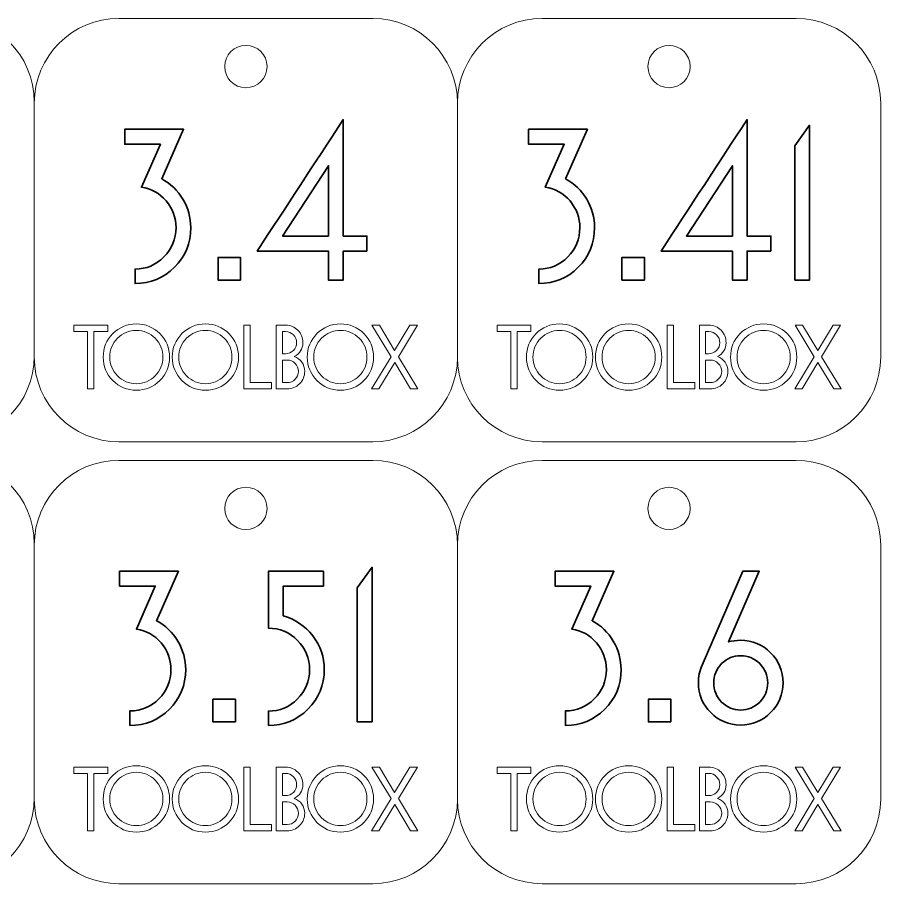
# Model space of a CAD drawing. Header units: inches. Extents: x 269 to 778, y -294 to 278.
# Drawn here: x 367.5 to 469.5, y -294 to -191.7 of the extents above; entities that cross this region are included whole.
import ezdxf

# ---------------------------------------------------------------- set-up
doc = ezdxf.new("R2010")
doc.units = ezdxf.units.IN
doc.header["$MEASUREMENT"] = 0
for name, color, linetype in [('cut', 7, 'Continuous'), ('engr', 7, 'Continuous'), ('tagli interni', 7, 'Continuous')]:
    doc.layers.add(name, color=color, linetype=linetype)

# ---------------------------------------------------------------- blocks, each defined once
blk = doc.blocks.new('block 4')
at = {"layer": 'cut', "color": 240, "lineweight": 9}
blk.add_open_spline([(379.47, -241.84), (379.47, -241.84), (409.47, -241.84), (409.47, -241.84), (414.99, -241.84), (419.47, -237.36), (419.47, -231.84), (419.47, -231.84), (419.47, -201.84), (419.47, -201.84), (419.47, -196.32), (414.99, -191.84), (409.47, -191.84), (409.47, -191.84), (379.47, -191.84), (379.47, -191.84), (373.95, -191.84), (369.47, -196.32), (369.47, -201.84), (369.47, -201.84), (369.47, -231.84), (369.47, -231.84), (369.47, -237.36), (373.95, -241.84), (379.47, -241.84)], degree=3, knots=[0, 0, 0, 0, 1, 1, 1, 2, 2, 2, 3, 3, 3, 4, 4, 4, 5, 5, 5, 6, 6, 6, 7, 7, 7, 8, 8, 8, 8], dxfattribs=at)
blk = doc.blocks.new('block 5')
at = {"layer": 'cut', "color": 240, "lineweight": 9}
blk.add_open_spline([(429.47, -241.84), (429.47, -241.84), (459.47, -241.84), (459.47, -241.84), (464.99, -241.84), (469.47, -237.36), (469.47, -231.84), (469.47, -231.84), (469.47, -201.84), (469.47, -201.84), (469.47, -196.32), (464.99, -191.84), (459.47, -191.84), (459.47, -191.84), (429.47, -191.84), (429.47, -191.84), (423.95, -191.84), (419.47, -196.32), (419.47, -201.84), (419.47, -201.84), (419.47, -231.84), (419.47, -231.84), (419.47, -237.36), (423.95, -241.84), (429.47, -241.84)], degree=3, knots=[0, 0, 0, 0, 1, 1, 1, 2, 2, 2, 3, 3, 3, 4, 4, 4, 5, 5, 5, 6, 6, 6, 7, 7, 7, 8, 8, 8, 8], dxfattribs=at)
blk = doc.blocks.new('block 6')
at = {"layer": 'cut', "color": 240, "lineweight": 9}
blk.add_open_spline([(379.47, -294.03), (379.47, -294.03), (409.47, -294.03), (409.47, -294.03), (414.99, -294.03), (419.47, -289.55), (419.47, -284.03), (419.47, -284.03), (419.47, -254.03), (419.47, -254.03), (419.47, -248.5), (414.99, -244.03), (409.47, -244.03), (409.47, -244.03), (379.47, -244.03), (379.47, -244.03), (373.95, -244.03), (369.47, -248.5), (369.47, -254.03), (369.47, -254.03), (369.47, -284.03), (369.47, -284.03), (369.47, -289.55), (373.95, -294.03), (379.47, -294.03)], degree=3, knots=[0, 0, 0, 0, 1, 1, 1, 2, 2, 2, 3, 3, 3, 4, 4, 4, 5, 5, 5, 6, 6, 6, 7, 7, 7, 8, 8, 8, 8], dxfattribs=at)
blk = doc.blocks.new('block 7')
at = {"layer": 'cut', "color": 240, "lineweight": 9}
blk.add_open_spline([(429.47, -294.03), (429.47, -294.03), (459.47, -294.03), (459.47, -294.03), (464.99, -294.03), (469.47, -289.55), (469.47, -284.03), (469.47, -284.03), (469.47, -254.03), (469.47, -254.03), (469.47, -248.5), (464.99, -244.03), (459.47, -244.03), (459.47, -244.03), (429.47, -244.03), (429.47, -244.03), (423.95, -244.03), (419.47, -248.5), (419.47, -254.03), (419.47, -254.03), (419.47, -284.03), (419.47, -284.03), (419.47, -289.55), (423.95, -294.03), (429.47, -294.03)], degree=3, knots=[0, 0, 0, 0, 1, 1, 1, 2, 2, 2, 3, 3, 3, 4, 4, 4, 5, 5, 5, 6, 6, 6, 7, 7, 7, 8, 8, 8, 8], dxfattribs=at)
blk = doc.blocks.new('block 30')
at = {"layer": 'tagli interni', "color": 240, "lineweight": 9}
blk.add_open_spline([(391.97, -197.52), (391.97, -196.14), (393.09, -195.02), (394.47, -195.02), (395.85, -195.02), (396.97, -196.14), (396.97, -197.52), (396.97, -198.9), (395.85, -200.02), (394.47, -200.02), (393.09, -200.02), (391.97, -198.9), (391.97, -197.52)], degree=3, knots=[0, 0, 0, 0, 1, 1, 1, 2, 2, 2, 3, 3, 3, 4, 4, 4, 4], dxfattribs=at)
blk = doc.blocks.new('block 31')
at = {"layer": 'tagli interni', "color": 240, "lineweight": 9}
blk.add_open_spline([(441.97, -197.52), (441.97, -196.14), (443.09, -195.02), (444.47, -195.02), (445.85, -195.02), (446.97, -196.14), (446.97, -197.52), (446.97, -198.9), (445.85, -200.02), (444.47, -200.02), (443.09, -200.02), (441.97, -198.9), (441.97, -197.52)], degree=3, knots=[0, 0, 0, 0, 1, 1, 1, 2, 2, 2, 3, 3, 3, 4, 4, 4, 4], dxfattribs=at)
blk = doc.blocks.new('block 32')
at = {"layer": 'tagli interni', "color": 240, "lineweight": 9}
blk.add_open_spline([(391.97, -249.71), (391.97, -248.33), (393.09, -247.21), (394.47, -247.21), (395.85, -247.21), (396.97, -248.33), (396.97, -249.71), (396.97, -251.09), (395.85, -252.21), (394.47, -252.21), (393.09, -252.21), (391.97, -251.09), (391.97, -249.71)], degree=3, knots=[0, 0, 0, 0, 1, 1, 1, 2, 2, 2, 3, 3, 3, 4, 4, 4, 4], dxfattribs=at)
blk = doc.blocks.new('block 33')
at = {"layer": 'tagli interni', "color": 240, "lineweight": 9}
blk.add_open_spline([(441.97, -249.71), (441.97, -248.33), (443.09, -247.21), (444.47, -247.21), (445.85, -247.21), (446.97, -248.33), (446.97, -249.71), (446.97, -251.09), (445.85, -252.21), (444.47, -252.21), (443.09, -252.21), (441.97, -251.09), (441.97, -249.71)], degree=3, knots=[0, 0, 0, 0, 1, 1, 1, 2, 2, 2, 3, 3, 3, 4, 4, 4, 4], dxfattribs=at)
blk = doc.blocks.new('block 81')
at = {"layer": 'engr', "color": 7, "lineweight": 5}
blk.add_lwpolyline([(378.15, -228.82), (376.51, -228.82), (376.51, -235.59), (375.77, -235.59), (375.77, -228.82), (374.15, -228.82), (374.15, -228.07), (378.15, -228.07), (378.15, -228.82)], dxfattribs=at)
blk = doc.blocks.new('block 82')
at = {"layer": 'engr', "color": 7, "lineweight": 5}
blk.add_open_spline([(385.45, -231.84), (385.45, -232.91), (385.07, -233.84), (384.3, -234.6), (383.54, -235.37), (382.61, -235.75), (381.53, -235.75), (380.45, -235.75), (379.52, -235.37), (378.76, -234.6), (378, -233.84), (377.62, -232.91), (377.62, -231.84), (377.62, -230.75), (378, -229.83), (378.76, -229.06), (379.52, -228.3), (380.45, -227.92), (381.53, -227.92), (382.61, -227.92), (383.54, -228.3), (384.3, -229.06), (385.07, -229.83), (385.45, -230.75), (385.45, -231.84)], degree=3, knots=[0, 0, 0, 0, 1, 1, 1, 2, 2, 2, 3, 3, 3, 4, 4, 4, 5, 5, 5, 6, 6, 6, 7, 7, 7, 8, 8, 8, 8], dxfattribs=at)
blk = doc.blocks.new('block 83')
at = {"layer": 'engr', "color": 7, "lineweight": 5}
blk.add_open_spline([(384.67, -231.84), (384.67, -230.97), (384.37, -230.22), (383.75, -229.61), (383.14, -228.99), (382.4, -228.69), (381.53, -228.69), (380.67, -228.69), (379.93, -228.99), (379.31, -229.61), (378.7, -230.22), (378.39, -230.97), (378.39, -231.84), (378.39, -232.7), (378.7, -233.44), (379.31, -234.06), (379.93, -234.67), (380.67, -234.98), (381.53, -234.98), (382.4, -234.98), (383.14, -234.67), (383.75, -234.06), (384.37, -233.44), (384.67, -232.7), (384.67, -231.84)], degree=3, knots=[0, 0, 0, 0, 1, 1, 1, 2, 2, 2, 3, 3, 3, 4, 4, 4, 5, 5, 5, 6, 6, 6, 7, 7, 7, 8, 8, 8, 8], dxfattribs=at)
blk = doc.blocks.new('block 84')
at = {"layer": 'engr', "color": 7, "lineweight": 5}
blk.add_open_spline([(393.61, -231.84), (393.61, -232.91), (393.23, -233.84), (392.47, -234.6), (391.7, -235.37), (390.78, -235.75), (389.69, -235.75), (388.61, -235.75), (387.68, -235.37), (386.92, -234.6), (386.16, -233.84), (385.78, -232.91), (385.78, -231.84), (385.78, -230.75), (386.16, -229.83), (386.92, -229.06), (387.68, -228.3), (388.61, -227.92), (389.69, -227.92), (390.78, -227.92), (391.7, -228.3), (392.47, -229.06), (393.23, -229.83), (393.61, -230.75), (393.61, -231.84)], degree=3, knots=[0, 0, 0, 0, 1, 1, 1, 2, 2, 2, 3, 3, 3, 4, 4, 4, 5, 5, 5, 6, 6, 6, 7, 7, 7, 8, 8, 8, 8], dxfattribs=at)
blk = doc.blocks.new('block 85')
at = {"layer": 'engr', "color": 7, "lineweight": 5}
blk.add_open_spline([(392.83, -231.84), (392.83, -230.97), (392.53, -230.22), (391.92, -229.61), (391.3, -228.99), (390.56, -228.69), (389.69, -228.69), (388.83, -228.69), (388.09, -228.99), (387.47, -229.61), (386.86, -230.22), (386.55, -230.97), (386.55, -231.84), (386.55, -232.7), (386.86, -233.44), (387.47, -234.06), (388.09, -234.67), (388.83, -234.98), (389.69, -234.98), (390.56, -234.98), (391.3, -234.67), (391.92, -234.06), (392.53, -233.44), (392.83, -232.7), (392.83, -231.84)], degree=3, knots=[0, 0, 0, 0, 1, 1, 1, 2, 2, 2, 3, 3, 3, 4, 4, 4, 5, 5, 5, 6, 6, 6, 7, 7, 7, 8, 8, 8, 8], dxfattribs=at)
blk = doc.blocks.new('block 86')
at = {"layer": 'engr', "color": 7, "lineweight": 5}
blk.add_lwpolyline([(397.5, -235.59), (394.24, -235.59), (394.24, -228.07), (394.98, -228.07), (394.98, -234.85), (397.5, -234.85), (397.5, -235.59)], dxfattribs=at)
blk = doc.blocks.new('block 87')
at = {"layer": 'engr', "color": 7, "lineweight": 5}
blk.add_open_spline([(401.42, -233.52), (401.42, -234.09), (401.22, -234.58), (400.81, -234.99), (400.41, -235.39), (399.92, -235.59), (399.35, -235.59), (399.35, -235.59), (398.05, -235.59), (398.05, -235.59), (398.05, -235.59), (398.05, -228.07), (398.05, -228.07), (398.05, -228.07), (399.17, -228.07), (399.17, -228.07), (399.74, -228.07), (400.22, -228.27), (400.61, -228.67), (401.01, -229.08), (401.2, -229.56), (401.2, -230.14), (401.2, -230.89), (400.86, -231.44), (400.18, -231.77), (400.56, -231.91), (400.87, -232.14), (401.09, -232.45), (401.31, -232.76), (401.42, -233.12), (401.42, -233.52)], degree=3, knots=[0, 0, 0, 0, 1, 1, 1, 2, 2, 2, 3, 3, 3, 4, 4, 4, 5, 5, 5, 6, 6, 6, 7, 7, 7, 8, 8, 8, 9, 9, 9, 10, 10, 10, 10], dxfattribs=at)
blk = doc.blocks.new('block 88')
at = {"layer": 'engr', "color": 7, "lineweight": 5}
blk.add_open_spline([(400.47, -230.14), (400.47, -229.78), (400.34, -229.47), (400.08, -229.21), (399.83, -228.95), (399.52, -228.82), (399.17, -228.82), (399.17, -228.82), (398.79, -228.82), (398.79, -228.82), (398.79, -228.82), (398.79, -231.44), (398.79, -231.44), (398.79, -231.44), (399.14, -231.44), (399.14, -231.44), (399.51, -231.44), (399.82, -231.31), (400.08, -231.06), (400.34, -230.8), (400.47, -230.49), (400.47, -230.14)], degree=3, knots=[0, 0, 0, 0, 1, 1, 1, 2, 2, 2, 3, 3, 3, 4, 4, 4, 5, 5, 5, 6, 6, 6, 7, 7, 7, 7], dxfattribs=at)
blk = doc.blocks.new('block 89')
at = {"layer": 'engr', "color": 7, "lineweight": 5}
blk.add_open_spline([(400.69, -233.52), (400.69, -233.15), (400.56, -232.84), (400.29, -232.58), (400.03, -232.32), (399.71, -232.19), (399.34, -232.19), (399.34, -232.19), (398.79, -232.19), (398.79, -232.19), (398.79, -232.19), (398.79, -234.85), (398.79, -234.85), (398.79, -234.85), (399.34, -234.85), (399.34, -234.85), (399.71, -234.85), (400.03, -234.72), (400.29, -234.46), (400.56, -234.2), (400.69, -233.89), (400.69, -233.52)], degree=3, knots=[0, 0, 0, 0, 1, 1, 1, 2, 2, 2, 3, 3, 3, 4, 4, 4, 5, 5, 5, 6, 6, 6, 7, 7, 7, 7], dxfattribs=at)
blk = doc.blocks.new('block 90')
at = {"layer": 'engr', "color": 7, "lineweight": 5}
blk.add_open_spline([(409.56, -231.84), (409.56, -232.91), (409.18, -233.84), (408.42, -234.6), (407.65, -235.37), (406.73, -235.75), (405.64, -235.75), (404.56, -235.75), (403.63, -235.37), (402.87, -234.6), (402.11, -233.84), (401.73, -232.91), (401.73, -231.84), (401.73, -230.75), (402.11, -229.83), (402.87, -229.06), (403.63, -228.3), (404.56, -227.92), (405.64, -227.92), (406.73, -227.92), (407.65, -228.3), (408.42, -229.06), (409.18, -229.83), (409.56, -230.75), (409.56, -231.84)], degree=3, knots=[0, 0, 0, 0, 1, 1, 1, 2, 2, 2, 3, 3, 3, 4, 4, 4, 5, 5, 5, 6, 6, 6, 7, 7, 7, 8, 8, 8, 8], dxfattribs=at)
blk = doc.blocks.new('block 91')
at = {"layer": 'engr', "color": 7, "lineweight": 5}
blk.add_open_spline([(408.78, -231.84), (408.78, -230.97), (408.48, -230.22), (407.87, -229.61), (407.25, -228.99), (406.51, -228.69), (405.64, -228.69), (404.78, -228.69), (404.04, -228.99), (403.42, -229.61), (402.81, -230.22), (402.5, -230.97), (402.5, -231.84), (402.5, -232.7), (402.81, -233.44), (403.42, -234.06), (404.04, -234.67), (404.78, -234.98), (405.64, -234.98), (406.51, -234.98), (407.25, -234.67), (407.87, -234.06), (408.48, -233.44), (408.78, -232.7), (408.78, -231.84)], degree=3, knots=[0, 0, 0, 0, 1, 1, 1, 2, 2, 2, 3, 3, 3, 4, 4, 4, 5, 5, 5, 6, 6, 6, 7, 7, 7, 8, 8, 8, 8], dxfattribs=at)
blk = doc.blocks.new('block 92')
at = {"layer": 'engr', "color": 7, "lineweight": 5}
blk.add_lwpolyline([(414.79, -235.59), (413.92, -235.59), (412.06, -232.49), (410.18, -235.59), (409.31, -235.59), (411.62, -231.79), (409.37, -228.07), (410.24, -228.07), (412.05, -231.06), (413.86, -228.07), (414.73, -228.07), (412.49, -231.79), (414.79, -235.59)], dxfattribs=at)
blk = doc.blocks.new('block 80')
at = {"layer": 'engr'}
for name in ['block 81', 'block 82', 'block 84', 'block 86', 'block 87', 'block 90', 'block 92', 'block 83', 'block 85', 'block 88', 'block 91', 'block 89']:
    blk.add_blockref(name, (0, 0), dxfattribs=at)
blk = doc.blocks.new('block 94')
at = {"layer": 'engr', "color": 7, "lineweight": 5}
blk.add_lwpolyline([(428.15, -228.82), (426.51, -228.82), (426.51, -235.59), (425.77, -235.59), (425.77, -228.82), (424.15, -228.82), (424.15, -228.07), (428.15, -228.07), (428.15, -228.82)], dxfattribs=at)
blk = doc.blocks.new('block 95')
at = {"layer": 'engr', "color": 7, "lineweight": 5}
blk.add_open_spline([(435.45, -231.84), (435.45, -232.91), (435.07, -233.84), (434.3, -234.6), (433.54, -235.37), (432.61, -235.75), (431.53, -235.75), (430.45, -235.75), (429.52, -235.37), (428.76, -234.6), (428, -233.84), (427.62, -232.91), (427.62, -231.84), (427.62, -230.75), (428, -229.83), (428.76, -229.06), (429.52, -228.3), (430.45, -227.92), (431.53, -227.92), (432.61, -227.92), (433.54, -228.3), (434.3, -229.06), (435.07, -229.83), (435.45, -230.75), (435.45, -231.84)], degree=3, knots=[0, 0, 0, 0, 1, 1, 1, 2, 2, 2, 3, 3, 3, 4, 4, 4, 5, 5, 5, 6, 6, 6, 7, 7, 7, 8, 8, 8, 8], dxfattribs=at)
blk = doc.blocks.new('block 96')
at = {"layer": 'engr', "color": 7, "lineweight": 5}
blk.add_open_spline([(434.67, -231.84), (434.67, -230.97), (434.37, -230.22), (433.75, -229.61), (433.14, -228.99), (432.4, -228.69), (431.53, -228.69), (430.67, -228.69), (429.93, -228.99), (429.31, -229.61), (428.7, -230.22), (428.39, -230.97), (428.39, -231.84), (428.39, -232.7), (428.7, -233.44), (429.31, -234.06), (429.93, -234.67), (430.67, -234.98), (431.53, -234.98), (432.4, -234.98), (433.14, -234.67), (433.75, -234.06), (434.37, -233.44), (434.67, -232.7), (434.67, -231.84)], degree=3, knots=[0, 0, 0, 0, 1, 1, 1, 2, 2, 2, 3, 3, 3, 4, 4, 4, 5, 5, 5, 6, 6, 6, 7, 7, 7, 8, 8, 8, 8], dxfattribs=at)
blk = doc.blocks.new('block 97')
at = {"layer": 'engr', "color": 7, "lineweight": 5}
blk.add_open_spline([(443.61, -231.84), (443.61, -232.91), (443.23, -233.84), (442.47, -234.6), (441.7, -235.37), (440.78, -235.75), (439.69, -235.75), (438.61, -235.75), (437.68, -235.37), (436.92, -234.6), (436.16, -233.84), (435.78, -232.91), (435.78, -231.84), (435.78, -230.75), (436.16, -229.83), (436.92, -229.06), (437.68, -228.3), (438.61, -227.92), (439.69, -227.92), (440.78, -227.92), (441.7, -228.3), (442.47, -229.06), (443.23, -229.83), (443.61, -230.75), (443.61, -231.84)], degree=3, knots=[0, 0, 0, 0, 1, 1, 1, 2, 2, 2, 3, 3, 3, 4, 4, 4, 5, 5, 5, 6, 6, 6, 7, 7, 7, 8, 8, 8, 8], dxfattribs=at)
blk = doc.blocks.new('block 98')
at = {"layer": 'engr', "color": 7, "lineweight": 5}
blk.add_open_spline([(442.83, -231.84), (442.83, -230.97), (442.53, -230.22), (441.92, -229.61), (441.3, -228.99), (440.56, -228.69), (439.69, -228.69), (438.83, -228.69), (438.09, -228.99), (437.47, -229.61), (436.86, -230.22), (436.55, -230.97), (436.55, -231.84), (436.55, -232.7), (436.86, -233.44), (437.47, -234.06), (438.09, -234.67), (438.83, -234.98), (439.69, -234.98), (440.56, -234.98), (441.3, -234.67), (441.92, -234.06), (442.53, -233.44), (442.83, -232.7), (442.83, -231.84)], degree=3, knots=[0, 0, 0, 0, 1, 1, 1, 2, 2, 2, 3, 3, 3, 4, 4, 4, 5, 5, 5, 6, 6, 6, 7, 7, 7, 8, 8, 8, 8], dxfattribs=at)
blk = doc.blocks.new('block 99')
at = {"layer": 'engr', "color": 7, "lineweight": 5}
blk.add_lwpolyline([(447.5, -235.59), (444.24, -235.59), (444.24, -228.07), (444.98, -228.07), (444.98, -234.85), (447.5, -234.85), (447.5, -235.59)], dxfattribs=at)
blk = doc.blocks.new('block 100')
at = {"layer": 'engr', "color": 7, "lineweight": 5}
blk.add_open_spline([(451.42, -233.52), (451.42, -234.09), (451.22, -234.58), (450.81, -234.99), (450.41, -235.39), (449.92, -235.59), (449.35, -235.59), (449.35, -235.59), (448.05, -235.59), (448.05, -235.59), (448.05, -235.59), (448.05, -228.07), (448.05, -228.07), (448.05, -228.07), (449.17, -228.07), (449.17, -228.07), (449.74, -228.07), (450.22, -228.27), (450.61, -228.67), (451.01, -229.08), (451.2, -229.56), (451.2, -230.14), (451.2, -230.89), (450.86, -231.44), (450.18, -231.77), (450.56, -231.91), (450.87, -232.14), (451.09, -232.45), (451.31, -232.76), (451.42, -233.12), (451.42, -233.52)], degree=3, knots=[0, 0, 0, 0, 1, 1, 1, 2, 2, 2, 3, 3, 3, 4, 4, 4, 5, 5, 5, 6, 6, 6, 7, 7, 7, 8, 8, 8, 9, 9, 9, 10, 10, 10, 10], dxfattribs=at)
blk = doc.blocks.new('block 101')
at = {"layer": 'engr', "color": 7, "lineweight": 5}
blk.add_open_spline([(450.47, -230.14), (450.47, -229.78), (450.34, -229.47), (450.08, -229.21), (449.83, -228.95), (449.52, -228.82), (449.17, -228.82), (449.17, -228.82), (448.79, -228.82), (448.79, -228.82), (448.79, -228.82), (448.79, -231.44), (448.79, -231.44), (448.79, -231.44), (449.14, -231.44), (449.14, -231.44), (449.51, -231.44), (449.82, -231.31), (450.08, -231.06), (450.34, -230.8), (450.47, -230.49), (450.47, -230.14)], degree=3, knots=[0, 0, 0, 0, 1, 1, 1, 2, 2, 2, 3, 3, 3, 4, 4, 4, 5, 5, 5, 6, 6, 6, 7, 7, 7, 7], dxfattribs=at)
blk = doc.blocks.new('block 102')
at = {"layer": 'engr', "color": 7, "lineweight": 5}
blk.add_open_spline([(450.69, -233.52), (450.69, -233.15), (450.56, -232.84), (450.29, -232.58), (450.03, -232.32), (449.71, -232.19), (449.34, -232.19), (449.34, -232.19), (448.79, -232.19), (448.79, -232.19), (448.79, -232.19), (448.79, -234.85), (448.79, -234.85), (448.79, -234.85), (449.34, -234.85), (449.34, -234.85), (449.71, -234.85), (450.03, -234.72), (450.29, -234.46), (450.56, -234.2), (450.69, -233.89), (450.69, -233.52)], degree=3, knots=[0, 0, 0, 0, 1, 1, 1, 2, 2, 2, 3, 3, 3, 4, 4, 4, 5, 5, 5, 6, 6, 6, 7, 7, 7, 7], dxfattribs=at)
blk = doc.blocks.new('block 103')
at = {"layer": 'engr', "color": 7, "lineweight": 5}
blk.add_open_spline([(459.56, -231.84), (459.56, -232.91), (459.18, -233.84), (458.42, -234.6), (457.65, -235.37), (456.73, -235.75), (455.64, -235.75), (454.56, -235.75), (453.63, -235.37), (452.87, -234.6), (452.11, -233.84), (451.73, -232.91), (451.73, -231.84), (451.73, -230.75), (452.11, -229.83), (452.87, -229.06), (453.63, -228.3), (454.56, -227.92), (455.64, -227.92), (456.73, -227.92), (457.65, -228.3), (458.42, -229.06), (459.18, -229.83), (459.56, -230.75), (459.56, -231.84)], degree=3, knots=[0, 0, 0, 0, 1, 1, 1, 2, 2, 2, 3, 3, 3, 4, 4, 4, 5, 5, 5, 6, 6, 6, 7, 7, 7, 8, 8, 8, 8], dxfattribs=at)
blk = doc.blocks.new('block 104')
at = {"layer": 'engr', "color": 7, "lineweight": 5}
blk.add_open_spline([(458.78, -231.84), (458.78, -230.97), (458.48, -230.22), (457.87, -229.61), (457.25, -228.99), (456.51, -228.69), (455.64, -228.69), (454.78, -228.69), (454.04, -228.99), (453.42, -229.61), (452.81, -230.22), (452.5, -230.97), (452.5, -231.84), (452.5, -232.7), (452.81, -233.44), (453.42, -234.06), (454.04, -234.67), (454.78, -234.98), (455.64, -234.98), (456.51, -234.98), (457.25, -234.67), (457.87, -234.06), (458.48, -233.44), (458.78, -232.7), (458.78, -231.84)], degree=3, knots=[0, 0, 0, 0, 1, 1, 1, 2, 2, 2, 3, 3, 3, 4, 4, 4, 5, 5, 5, 6, 6, 6, 7, 7, 7, 8, 8, 8, 8], dxfattribs=at)
blk = doc.blocks.new('block 105')
at = {"layer": 'engr', "color": 7, "lineweight": 5}
blk.add_lwpolyline([(464.79, -235.59), (463.92, -235.59), (462.06, -232.49), (460.18, -235.59), (459.31, -235.59), (461.62, -231.79), (459.37, -228.07), (460.24, -228.07), (462.05, -231.06), (463.86, -228.07), (464.73, -228.07), (462.49, -231.79), (464.79, -235.59)], dxfattribs=at)
blk = doc.blocks.new('block 93')
at = {"layer": 'engr'}
for name in ['block 94', 'block 95', 'block 97', 'block 99', 'block 100', 'block 103', 'block 105', 'block 96', 'block 98', 'block 101', 'block 104', 'block 102']:
    blk.add_blockref(name, (0, 0), dxfattribs=at)
blk = doc.blocks.new('block 107')
at = {"layer": 'engr', "color": 7, "lineweight": 5}
blk.add_lwpolyline([(378.15, -281), (376.51, -281), (376.51, -287.78), (375.77, -287.78), (375.77, -281), (374.15, -281), (374.15, -280.26), (378.15, -280.26), (378.15, -281)], dxfattribs=at)
blk = doc.blocks.new('block 108')
at = {"layer": 'engr', "color": 7, "lineweight": 5}
blk.add_open_spline([(385.45, -284.03), (385.45, -285.1), (385.07, -286.02), (384.3, -286.79), (383.54, -287.55), (382.61, -287.94), (381.53, -287.94), (380.45, -287.94), (379.52, -287.55), (378.76, -286.79), (378, -286.02), (377.62, -285.1), (377.62, -284.03), (377.62, -282.94), (378, -282.02), (378.76, -281.25), (379.52, -280.49), (380.45, -280.1), (381.53, -280.1), (382.61, -280.1), (383.54, -280.49), (384.3, -281.25), (385.07, -282.02), (385.45, -282.94), (385.45, -284.03)], degree=3, knots=[0, 0, 0, 0, 1, 1, 1, 2, 2, 2, 3, 3, 3, 4, 4, 4, 5, 5, 5, 6, 6, 6, 7, 7, 7, 8, 8, 8, 8], dxfattribs=at)
blk = doc.blocks.new('block 109')
at = {"layer": 'engr', "color": 7, "lineweight": 5}
blk.add_open_spline([(384.67, -284.03), (384.67, -283.15), (384.37, -282.41), (383.75, -281.8), (383.14, -281.18), (382.4, -280.87), (381.53, -280.87), (380.67, -280.87), (379.93, -281.18), (379.31, -281.8), (378.7, -282.41), (378.39, -283.15), (378.39, -284.03), (378.39, -284.89), (378.7, -285.63), (379.31, -286.24), (379.93, -286.86), (380.67, -287.17), (381.53, -287.17), (382.4, -287.17), (383.14, -286.86), (383.75, -286.24), (384.37, -285.63), (384.67, -284.89), (384.67, -284.03)], degree=3, knots=[0, 0, 0, 0, 1, 1, 1, 2, 2, 2, 3, 3, 3, 4, 4, 4, 5, 5, 5, 6, 6, 6, 7, 7, 7, 8, 8, 8, 8], dxfattribs=at)
blk = doc.blocks.new('block 110')
at = {"layer": 'engr', "color": 7, "lineweight": 5}
blk.add_open_spline([(393.61, -284.03), (393.61, -285.1), (393.23, -286.02), (392.47, -286.79), (391.7, -287.55), (390.78, -287.94), (389.69, -287.94), (388.61, -287.94), (387.68, -287.55), (386.92, -286.79), (386.16, -286.02), (385.78, -285.1), (385.78, -284.03), (385.78, -282.94), (386.16, -282.02), (386.92, -281.25), (387.68, -280.49), (388.61, -280.1), (389.69, -280.1), (390.78, -280.1), (391.7, -280.49), (392.47, -281.25), (393.23, -282.02), (393.61, -282.94), (393.61, -284.03)], degree=3, knots=[0, 0, 0, 0, 1, 1, 1, 2, 2, 2, 3, 3, 3, 4, 4, 4, 5, 5, 5, 6, 6, 6, 7, 7, 7, 8, 8, 8, 8], dxfattribs=at)
blk = doc.blocks.new('block 111')
at = {"layer": 'engr', "color": 7, "lineweight": 5}
blk.add_open_spline([(392.83, -284.03), (392.83, -283.15), (392.53, -282.41), (391.92, -281.8), (391.3, -281.18), (390.56, -280.87), (389.69, -280.87), (388.83, -280.87), (388.09, -281.18), (387.47, -281.8), (386.86, -282.41), (386.55, -283.15), (386.55, -284.03), (386.55, -284.89), (386.86, -285.63), (387.47, -286.24), (388.09, -286.86), (388.83, -287.17), (389.69, -287.17), (390.56, -287.17), (391.3, -286.86), (391.92, -286.24), (392.53, -285.63), (392.83, -284.89), (392.83, -284.03)], degree=3, knots=[0, 0, 0, 0, 1, 1, 1, 2, 2, 2, 3, 3, 3, 4, 4, 4, 5, 5, 5, 6, 6, 6, 7, 7, 7, 8, 8, 8, 8], dxfattribs=at)
blk = doc.blocks.new('block 112')
at = {"layer": 'engr', "color": 7, "lineweight": 5}
blk.add_lwpolyline([(397.5, -287.78), (394.24, -287.78), (394.24, -280.26), (394.98, -280.26), (394.98, -287.04), (397.5, -287.04), (397.5, -287.78)], dxfattribs=at)
blk = doc.blocks.new('block 113')
at = {"layer": 'engr', "color": 7, "lineweight": 5}
blk.add_open_spline([(401.42, -285.71), (401.42, -286.28), (401.22, -286.77), (400.81, -287.17), (400.41, -287.58), (399.92, -287.78), (399.35, -287.78), (399.35, -287.78), (398.05, -287.78), (398.05, -287.78), (398.05, -287.78), (398.05, -280.26), (398.05, -280.26), (398.05, -280.26), (399.17, -280.26), (399.17, -280.26), (399.74, -280.26), (400.22, -280.46), (400.61, -280.86), (401.01, -281.26), (401.2, -281.75), (401.2, -282.32), (401.2, -283.08), (400.86, -283.62), (400.18, -283.96), (400.56, -284.1), (400.87, -284.32), (401.09, -284.64), (401.31, -284.95), (401.42, -285.3), (401.42, -285.71)], degree=3, knots=[0, 0, 0, 0, 1, 1, 1, 2, 2, 2, 3, 3, 3, 4, 4, 4, 5, 5, 5, 6, 6, 6, 7, 7, 7, 8, 8, 8, 9, 9, 9, 10, 10, 10, 10], dxfattribs=at)
blk = doc.blocks.new('block 114')
at = {"layer": 'engr', "color": 7, "lineweight": 5}
blk.add_open_spline([(400.47, -282.32), (400.47, -281.96), (400.34, -281.65), (400.08, -281.39), (399.83, -281.13), (399.52, -281), (399.17, -281), (399.17, -281), (398.79, -281), (398.79, -281), (398.79, -281), (398.79, -283.63), (398.79, -283.63), (398.79, -283.63), (399.14, -283.63), (399.14, -283.63), (399.51, -283.63), (399.82, -283.5), (400.08, -283.25), (400.34, -282.99), (400.47, -282.68), (400.47, -282.32)], degree=3, knots=[0, 0, 0, 0, 1, 1, 1, 2, 2, 2, 3, 3, 3, 4, 4, 4, 5, 5, 5, 6, 6, 6, 7, 7, 7, 7], dxfattribs=at)
blk = doc.blocks.new('block 115')
at = {"layer": 'engr', "color": 7, "lineweight": 5}
blk.add_open_spline([(400.69, -285.71), (400.69, -285.34), (400.56, -285.03), (400.29, -284.77), (400.03, -284.51), (399.71, -284.38), (399.34, -284.38), (399.34, -284.38), (398.79, -284.38), (398.79, -284.38), (398.79, -284.38), (398.79, -287.04), (398.79, -287.04), (398.79, -287.04), (399.34, -287.04), (399.34, -287.04), (399.71, -287.04), (400.03, -286.91), (400.29, -286.65), (400.56, -286.39), (400.69, -286.07), (400.69, -285.71)], degree=3, knots=[0, 0, 0, 0, 1, 1, 1, 2, 2, 2, 3, 3, 3, 4, 4, 4, 5, 5, 5, 6, 6, 6, 7, 7, 7, 7], dxfattribs=at)
blk = doc.blocks.new('block 116')
at = {"layer": 'engr', "color": 7, "lineweight": 5}
blk.add_open_spline([(409.56, -284.03), (409.56, -285.1), (409.18, -286.02), (408.42, -286.79), (407.65, -287.55), (406.73, -287.94), (405.64, -287.94), (404.56, -287.94), (403.63, -287.55), (402.87, -286.79), (402.11, -286.02), (401.73, -285.1), (401.73, -284.03), (401.73, -282.94), (402.11, -282.02), (402.87, -281.25), (403.63, -280.49), (404.56, -280.1), (405.64, -280.1), (406.73, -280.1), (407.65, -280.49), (408.42, -281.25), (409.18, -282.02), (409.56, -282.94), (409.56, -284.03)], degree=3, knots=[0, 0, 0, 0, 1, 1, 1, 2, 2, 2, 3, 3, 3, 4, 4, 4, 5, 5, 5, 6, 6, 6, 7, 7, 7, 8, 8, 8, 8], dxfattribs=at)
blk = doc.blocks.new('block 117')
at = {"layer": 'engr', "color": 7, "lineweight": 5}
blk.add_open_spline([(408.78, -284.03), (408.78, -283.15), (408.48, -282.41), (407.87, -281.8), (407.25, -281.18), (406.51, -280.87), (405.64, -280.87), (404.78, -280.87), (404.04, -281.18), (403.42, -281.8), (402.81, -282.41), (402.5, -283.15), (402.5, -284.03), (402.5, -284.89), (402.81, -285.63), (403.42, -286.24), (404.04, -286.86), (404.78, -287.17), (405.64, -287.17), (406.51, -287.17), (407.25, -286.86), (407.87, -286.24), (408.48, -285.63), (408.78, -284.89), (408.78, -284.03)], degree=3, knots=[0, 0, 0, 0, 1, 1, 1, 2, 2, 2, 3, 3, 3, 4, 4, 4, 5, 5, 5, 6, 6, 6, 7, 7, 7, 8, 8, 8, 8], dxfattribs=at)
blk = doc.blocks.new('block 118')
at = {"layer": 'engr', "color": 7, "lineweight": 5}
blk.add_lwpolyline([(414.79, -287.78), (413.92, -287.78), (412.06, -284.68), (410.18, -287.78), (409.31, -287.78), (411.62, -283.98), (409.37, -280.26), (410.24, -280.26), (412.05, -283.25), (413.86, -280.26), (414.73, -280.26), (412.49, -283.98), (414.79, -287.78)], dxfattribs=at)
blk = doc.blocks.new('block 106')
at = {"layer": 'engr'}
for name in ['block 107', 'block 108', 'block 110', 'block 112', 'block 113', 'block 116', 'block 118', 'block 109', 'block 111', 'block 114', 'block 117', 'block 115']:
    blk.add_blockref(name, (0, 0), dxfattribs=at)
blk = doc.blocks.new('block 120')
at = {"layer": 'engr', "color": 7, "lineweight": 5}
blk.add_lwpolyline([(428.15, -281), (426.51, -281), (426.51, -287.78), (425.77, -287.78), (425.77, -281), (424.15, -281), (424.15, -280.26), (428.15, -280.26), (428.15, -281)], dxfattribs=at)
blk = doc.blocks.new('block 121')
at = {"layer": 'engr', "color": 7, "lineweight": 5}
blk.add_open_spline([(435.45, -284.03), (435.45, -285.1), (435.07, -286.02), (434.3, -286.79), (433.54, -287.55), (432.61, -287.94), (431.53, -287.94), (430.45, -287.94), (429.52, -287.55), (428.76, -286.79), (428, -286.02), (427.62, -285.1), (427.62, -284.03), (427.62, -282.94), (428, -282.02), (428.76, -281.25), (429.52, -280.49), (430.45, -280.1), (431.53, -280.1), (432.61, -280.1), (433.54, -280.49), (434.3, -281.25), (435.07, -282.02), (435.45, -282.94), (435.45, -284.03)], degree=3, knots=[0, 0, 0, 0, 1, 1, 1, 2, 2, 2, 3, 3, 3, 4, 4, 4, 5, 5, 5, 6, 6, 6, 7, 7, 7, 8, 8, 8, 8], dxfattribs=at)
blk = doc.blocks.new('block 122')
at = {"layer": 'engr', "color": 7, "lineweight": 5}
blk.add_open_spline([(434.67, -284.03), (434.67, -283.15), (434.37, -282.41), (433.75, -281.8), (433.14, -281.18), (432.4, -280.87), (431.53, -280.87), (430.67, -280.87), (429.93, -281.18), (429.31, -281.8), (428.7, -282.41), (428.39, -283.15), (428.39, -284.03), (428.39, -284.89), (428.7, -285.63), (429.31, -286.24), (429.93, -286.86), (430.67, -287.17), (431.53, -287.17), (432.4, -287.17), (433.14, -286.86), (433.75, -286.24), (434.37, -285.63), (434.67, -284.89), (434.67, -284.03)], degree=3, knots=[0, 0, 0, 0, 1, 1, 1, 2, 2, 2, 3, 3, 3, 4, 4, 4, 5, 5, 5, 6, 6, 6, 7, 7, 7, 8, 8, 8, 8], dxfattribs=at)
blk = doc.blocks.new('block 123')
at = {"layer": 'engr', "color": 7, "lineweight": 5}
blk.add_open_spline([(443.61, -284.03), (443.61, -285.1), (443.23, -286.02), (442.47, -286.79), (441.7, -287.55), (440.78, -287.94), (439.69, -287.94), (438.61, -287.94), (437.68, -287.55), (436.92, -286.79), (436.16, -286.02), (435.78, -285.1), (435.78, -284.03), (435.78, -282.94), (436.16, -282.02), (436.92, -281.25), (437.68, -280.49), (438.61, -280.1), (439.69, -280.1), (440.78, -280.1), (441.7, -280.49), (442.47, -281.25), (443.23, -282.02), (443.61, -282.94), (443.61, -284.03)], degree=3, knots=[0, 0, 0, 0, 1, 1, 1, 2, 2, 2, 3, 3, 3, 4, 4, 4, 5, 5, 5, 6, 6, 6, 7, 7, 7, 8, 8, 8, 8], dxfattribs=at)
blk = doc.blocks.new('block 124')
at = {"layer": 'engr', "color": 7, "lineweight": 5}
blk.add_open_spline([(442.83, -284.03), (442.83, -283.15), (442.53, -282.41), (441.92, -281.8), (441.3, -281.18), (440.56, -280.87), (439.69, -280.87), (438.83, -280.87), (438.09, -281.18), (437.47, -281.8), (436.86, -282.41), (436.55, -283.15), (436.55, -284.03), (436.55, -284.89), (436.86, -285.63), (437.47, -286.24), (438.09, -286.86), (438.83, -287.17), (439.69, -287.17), (440.56, -287.17), (441.3, -286.86), (441.92, -286.24), (442.53, -285.63), (442.83, -284.89), (442.83, -284.03)], degree=3, knots=[0, 0, 0, 0, 1, 1, 1, 2, 2, 2, 3, 3, 3, 4, 4, 4, 5, 5, 5, 6, 6, 6, 7, 7, 7, 8, 8, 8, 8], dxfattribs=at)
blk = doc.blocks.new('block 125')
at = {"layer": 'engr', "color": 7, "lineweight": 5}
blk.add_lwpolyline([(447.5, -287.78), (444.24, -287.78), (444.24, -280.26), (444.98, -280.26), (444.98, -287.04), (447.5, -287.04), (447.5, -287.78)], dxfattribs=at)
blk = doc.blocks.new('block 126')
at = {"layer": 'engr', "color": 7, "lineweight": 5}
blk.add_open_spline([(451.42, -285.71), (451.42, -286.28), (451.22, -286.77), (450.81, -287.17), (450.41, -287.58), (449.92, -287.78), (449.35, -287.78), (449.35, -287.78), (448.05, -287.78), (448.05, -287.78), (448.05, -287.78), (448.05, -280.26), (448.05, -280.26), (448.05, -280.26), (449.17, -280.26), (449.17, -280.26), (449.74, -280.26), (450.22, -280.46), (450.61, -280.86), (451.01, -281.26), (451.2, -281.75), (451.2, -282.32), (451.2, -283.08), (450.86, -283.62), (450.18, -283.96), (450.56, -284.1), (450.87, -284.32), (451.09, -284.64), (451.31, -284.95), (451.42, -285.3), (451.42, -285.71)], degree=3, knots=[0, 0, 0, 0, 1, 1, 1, 2, 2, 2, 3, 3, 3, 4, 4, 4, 5, 5, 5, 6, 6, 6, 7, 7, 7, 8, 8, 8, 9, 9, 9, 10, 10, 10, 10], dxfattribs=at)
blk = doc.blocks.new('block 127')
at = {"layer": 'engr', "color": 7, "lineweight": 5}
blk.add_open_spline([(450.47, -282.32), (450.47, -281.96), (450.34, -281.65), (450.08, -281.39), (449.83, -281.13), (449.52, -281), (449.17, -281), (449.17, -281), (448.79, -281), (448.79, -281), (448.79, -281), (448.79, -283.63), (448.79, -283.63), (448.79, -283.63), (449.14, -283.63), (449.14, -283.63), (449.51, -283.63), (449.82, -283.5), (450.08, -283.25), (450.34, -282.99), (450.47, -282.68), (450.47, -282.32)], degree=3, knots=[0, 0, 0, 0, 1, 1, 1, 2, 2, 2, 3, 3, 3, 4, 4, 4, 5, 5, 5, 6, 6, 6, 7, 7, 7, 7], dxfattribs=at)
blk = doc.blocks.new('block 128')
at = {"layer": 'engr', "color": 7, "lineweight": 5}
blk.add_open_spline([(450.69, -285.71), (450.69, -285.34), (450.56, -285.03), (450.29, -284.77), (450.03, -284.51), (449.71, -284.38), (449.34, -284.38), (449.34, -284.38), (448.79, -284.38), (448.79, -284.38), (448.79, -284.38), (448.79, -287.04), (448.79, -287.04), (448.79, -287.04), (449.34, -287.04), (449.34, -287.04), (449.71, -287.04), (450.03, -286.91), (450.29, -286.65), (450.56, -286.39), (450.69, -286.07), (450.69, -285.71)], degree=3, knots=[0, 0, 0, 0, 1, 1, 1, 2, 2, 2, 3, 3, 3, 4, 4, 4, 5, 5, 5, 6, 6, 6, 7, 7, 7, 7], dxfattribs=at)
blk = doc.blocks.new('block 129')
at = {"layer": 'engr', "color": 7, "lineweight": 5}
blk.add_open_spline([(459.56, -284.03), (459.56, -285.1), (459.18, -286.02), (458.42, -286.79), (457.65, -287.55), (456.73, -287.94), (455.64, -287.94), (454.56, -287.94), (453.63, -287.55), (452.87, -286.79), (452.11, -286.02), (451.73, -285.1), (451.73, -284.03), (451.73, -282.94), (452.11, -282.02), (452.87, -281.25), (453.63, -280.49), (454.56, -280.1), (455.64, -280.1), (456.73, -280.1), (457.65, -280.49), (458.42, -281.25), (459.18, -282.02), (459.56, -282.94), (459.56, -284.03)], degree=3, knots=[0, 0, 0, 0, 1, 1, 1, 2, 2, 2, 3, 3, 3, 4, 4, 4, 5, 5, 5, 6, 6, 6, 7, 7, 7, 8, 8, 8, 8], dxfattribs=at)
blk = doc.blocks.new('block 130')
at = {"layer": 'engr', "color": 7, "lineweight": 5}
blk.add_open_spline([(458.78, -284.03), (458.78, -283.15), (458.48, -282.41), (457.87, -281.8), (457.25, -281.18), (456.51, -280.87), (455.64, -280.87), (454.78, -280.87), (454.04, -281.18), (453.42, -281.8), (452.81, -282.41), (452.5, -283.15), (452.5, -284.03), (452.5, -284.89), (452.81, -285.63), (453.42, -286.24), (454.04, -286.86), (454.78, -287.17), (455.64, -287.17), (456.51, -287.17), (457.25, -286.86), (457.87, -286.24), (458.48, -285.63), (458.78, -284.89), (458.78, -284.03)], degree=3, knots=[0, 0, 0, 0, 1, 1, 1, 2, 2, 2, 3, 3, 3, 4, 4, 4, 5, 5, 5, 6, 6, 6, 7, 7, 7, 8, 8, 8, 8], dxfattribs=at)
blk = doc.blocks.new('block 131')
at = {"layer": 'engr', "color": 7, "lineweight": 5}
blk.add_lwpolyline([(464.79, -287.78), (463.92, -287.78), (462.06, -284.68), (460.18, -287.78), (459.31, -287.78), (461.62, -283.98), (459.37, -280.26), (460.24, -280.26), (462.05, -283.25), (463.86, -280.26), (464.73, -280.26), (462.49, -283.98), (464.79, -287.78)], dxfattribs=at)
blk = doc.blocks.new('block 119')
at = {"layer": 'engr'}
for name in ['block 120', 'block 121', 'block 123', 'block 125', 'block 126', 'block 129', 'block 131', 'block 122', 'block 124', 'block 127', 'block 130', 'block 128']:
    blk.add_blockref(name, (0, 0), dxfattribs=at)
blk = doc.blocks.new('block 408')
at = {"layer": 'engr', "color": 7, "lineweight": 35}
for points in [[(404.23, -217.54), (404.23, -209.24), (398.8, -217.54), (404.23, -217.54)], [(393.83, -222.74), (391.18, -222.74), (391.18, -220.06), (393.83, -220.06), (393.83, -222.74)]]:
    blk.add_lwpolyline(points, dxfattribs=at)
for points, knots in [([(408.78, -219.31), (408.78, -219.31), (405.98, -219.31), (405.98, -219.31), (405.98, -219.31), (405.98, -222.74), (405.98, -222.74), (405.98, -222.74), (404.23, -222.74), (404.23, -222.74), (404.23, -222.74), (404.23, -219.31), (404.23, -219.31), (404.23, -219.31), (395.81, -219.31), (395.81, -219.31), (399.19, -214.16), (402.58, -208.98), (405.98, -203.78), (405.98, -203.78), (405.98, -217.54), (405.98, -217.54), (405.98, -217.54), (408.78, -217.54), (408.78, -217.54), (408.78, -217.54), (408.78, -219.31), (408.78, -219.31)], [0, 0, 0, 0, 1, 1, 1, 2, 2, 2, 3, 3, 3, 4, 4, 4, 5, 5, 5, 6, 6, 6, 7, 7, 7, 8, 8, 8, 9, 9, 9, 9]), ([(387.96, -216.55), (387.96, -218.39), (387.32, -219.95), (386.03, -221.23), (384.75, -222.51), (383.2, -223.15), (381.38, -223.15), (381.38, -223.15), (381.38, -221.44), (381.38, -221.44), (382.71, -221.44), (383.85, -220.96), (384.79, -220.01), (385.74, -219.05), (386.22, -217.9), (386.22, -216.55), (386.22, -215.37), (385.83, -214.32), (385.05, -213.4), (384.28, -212.49), (383.3, -211.94), (382.13, -211.77), (382.13, -211.77), (384.37, -206.7), (384.37, -206.7), (384.37, -206.7), (380.16, -206.7), (380.16, -206.7), (380.16, -206.7), (380.16, -204.93), (380.16, -204.93), (380.16, -204.93), (387.11, -204.93), (387.11, -204.93), (387.11, -204.93), (384.53, -210.78), (384.53, -210.78), (385.59, -211.35), (386.42, -212.16), (387.04, -213.2), (387.65, -214.24), (387.96, -215.36), (387.96, -216.55)], [0, 0, 0, 0, 1, 1, 1, 2, 2, 2, 3, 3, 3, 4, 4, 4, 5, 5, 5, 6, 6, 6, 7, 7, 7, 8, 8, 8, 9, 9, 9, 10, 10, 10, 11, 11, 11, 12, 12, 12, 13, 13, 13, 14, 14, 14, 14])]:
    blk.add_open_spline(points, degree=3, knots=knots, dxfattribs=at)
blk = doc.blocks.new('block 409')
at = {"layer": 'engr', "color": 7, "lineweight": 35}
for points in [[(461.07, -222.74), (459.33, -222.74), (459.33, -206.9), (461.07, -204.46), (461.07, -222.74)], [(451.95, -217.54), (451.95, -209.24), (446.51, -217.54), (451.95, -217.54)], [(441.55, -222.74), (438.89, -222.74), (438.89, -220.06), (441.55, -220.06), (441.55, -222.74)]]:
    blk.add_lwpolyline(points, dxfattribs=at)
for points, knots in [([(456.5, -219.31), (456.5, -219.31), (453.69, -219.31), (453.69, -219.31), (453.69, -219.31), (453.69, -222.74), (453.69, -222.74), (453.69, -222.74), (451.95, -222.74), (451.95, -222.74), (451.95, -222.74), (451.95, -219.31), (451.95, -219.31), (451.95, -219.31), (443.52, -219.31), (443.52, -219.31), (446.9, -214.16), (450.29, -208.98), (453.69, -203.78), (453.69, -203.78), (453.69, -217.54), (453.69, -217.54), (453.69, -217.54), (456.5, -217.54), (456.5, -217.54), (456.5, -217.54), (456.5, -219.31), (456.5, -219.31)], [0, 0, 0, 0, 1, 1, 1, 2, 2, 2, 3, 3, 3, 4, 4, 4, 5, 5, 5, 6, 6, 6, 7, 7, 7, 8, 8, 8, 9, 9, 9, 9]), ([(435.67, -216.55), (435.67, -218.39), (435.03, -219.95), (433.75, -221.23), (432.46, -222.51), (430.91, -223.15), (429.09, -223.15), (429.09, -223.15), (429.09, -221.44), (429.09, -221.44), (430.42, -221.44), (431.56, -220.96), (432.51, -220.01), (433.45, -219.05), (433.93, -217.9), (433.93, -216.55), (433.93, -215.37), (433.54, -214.32), (432.77, -213.4), (431.99, -212.49), (431.02, -211.94), (429.85, -211.77), (429.85, -211.77), (432.08, -206.7), (432.08, -206.7), (432.08, -206.7), (427.87, -206.7), (427.87, -206.7), (427.87, -206.7), (427.87, -204.93), (427.87, -204.93), (427.87, -204.93), (434.82, -204.93), (434.82, -204.93), (434.82, -204.93), (432.24, -210.78), (432.24, -210.78), (433.3, -211.35), (434.13, -212.16), (434.75, -213.2), (435.36, -214.24), (435.67, -215.36), (435.67, -216.55)], [0, 0, 0, 0, 1, 1, 1, 2, 2, 2, 3, 3, 3, 4, 4, 4, 5, 5, 5, 6, 6, 6, 7, 7, 7, 8, 8, 8, 9, 9, 9, 10, 10, 10, 11, 11, 11, 12, 12, 12, 13, 13, 13, 14, 14, 14, 14])]:
    blk.add_open_spline(points, degree=3, knots=knots, dxfattribs=at)
blk = doc.blocks.new('block 412')
at = {"layer": 'engr', "color": 7, "lineweight": 35}
for points in [[(409.38, -274.93), (407.64, -274.93), (407.64, -259.09), (409.38, -256.65), (409.38, -274.93)], [(393.24, -274.93), (390.58, -274.93), (390.58, -272.25), (393.24, -272.25), (393.24, -274.93)]]:
    blk.add_lwpolyline(points, dxfattribs=at)
for points in [[(387.36, -268.74), (387.36, -270.58), (386.72, -272.14), (385.44, -273.42), (384.15, -274.7), (382.6, -275.34), (380.78, -275.34), (380.78, -275.34), (380.78, -273.63), (380.78, -273.63), (382.11, -273.63), (383.25, -273.15), (384.2, -272.2), (385.14, -271.24), (385.62, -270.09), (385.62, -268.74), (385.62, -267.56), (385.23, -266.51), (384.45, -265.59), (383.68, -264.67), (382.71, -264.13), (381.54, -263.95), (381.54, -263.95), (383.77, -258.88), (383.77, -258.88), (383.77, -258.88), (379.56, -258.88), (379.56, -258.88), (379.56, -258.88), (379.56, -257.12), (379.56, -257.12), (379.56, -257.12), (386.51, -257.12), (386.51, -257.12), (386.51, -257.12), (383.93, -262.97), (383.93, -262.97), (384.99, -263.54), (385.82, -264.35), (386.44, -265.38), (387.05, -266.43), (387.36, -267.54), (387.36, -268.74)], [(403.74, -268.74), (403.74, -270.58), (403.09, -272.13), (401.8, -273.42), (400.51, -274.7), (398.96, -275.34), (397.14, -275.34), (397.14, -275.34), (397.14, -273.65), (397.14, -273.65), (398.48, -273.65), (399.63, -273.17), (400.57, -272.21), (401.52, -271.25), (402, -270.09), (402, -268.74), (402, -267.4), (401.52, -266.25), (400.57, -265.29), (399.63, -264.33), (398.48, -263.85), (397.14, -263.85), (397.14, -263.85), (397.14, -257.12), (397.14, -257.12), (397.14, -257.12), (403.64, -257.12), (403.64, -257.12), (403.64, -257.12), (403.64, -258.88), (403.64, -258.88), (403.64, -258.88), (398.88, -258.88), (398.88, -258.88), (398.88, -258.88), (398.88, -262.39), (398.88, -262.39), (400.31, -262.79), (401.47, -263.58), (402.38, -264.76), (403.29, -265.94), (403.74, -267.26), (403.74, -268.74)]]:
    blk.add_open_spline(points, degree=3, knots=[0, 0, 0, 0, 1, 1, 1, 2, 2, 2, 3, 3, 3, 4, 4, 4, 5, 5, 5, 6, 6, 6, 7, 7, 7, 8, 8, 8, 9, 9, 9, 10, 10, 10, 11, 11, 11, 12, 12, 12, 13, 13, 13, 14, 14, 14, 14], dxfattribs=at)
blk = doc.blocks.new('block 413')
at = {"layer": 'engr', "color": 7, "lineweight": 35}
blk.add_lwpolyline([(444.68, -274.93), (442.03, -274.93), (442.03, -272.25), (444.68, -272.25), (444.68, -274.93)], dxfattribs=at)
for points, knots in [([(438.8, -268.74), (438.8, -270.58), (438.16, -272.14), (436.88, -273.42), (435.6, -274.7), (434.04, -275.34), (432.22, -275.34), (432.22, -275.34), (432.22, -273.63), (432.22, -273.63), (433.55, -273.63), (434.69, -273.15), (435.64, -272.2), (436.59, -271.24), (437.06, -270.09), (437.06, -268.74), (437.06, -267.56), (436.67, -266.51), (435.9, -265.59), (435.12, -264.67), (434.15, -264.13), (432.98, -263.95), (432.98, -263.95), (435.21, -258.88), (435.21, -258.88), (435.21, -258.88), (431, -258.88), (431, -258.88), (431, -258.88), (431, -257.12), (431, -257.12), (431, -257.12), (437.95, -257.12), (437.95, -257.12), (437.95, -257.12), (435.37, -262.97), (435.37, -262.97), (436.43, -263.54), (437.27, -264.35), (437.88, -265.38), (438.5, -266.43), (438.8, -267.54), (438.8, -268.74)], [0, 0, 0, 0, 1, 1, 1, 2, 2, 2, 3, 3, 3, 4, 4, 4, 5, 5, 5, 6, 6, 6, 7, 7, 7, 8, 8, 8, 9, 9, 9, 10, 10, 10, 11, 11, 11, 12, 12, 12, 13, 13, 13, 14, 14, 14, 14]), ([(457.94, -270.3), (457.94, -271.68), (457.45, -272.86), (456.47, -273.83), (455.49, -274.8), (454.31, -275.29), (452.92, -275.29), (451.55, -275.29), (450.38, -274.8), (449.4, -273.83), (448.42, -272.86), (447.93, -271.68), (447.93, -270.3), (447.93, -269.6), (448.08, -268.91), (448.37, -268.22), (448.37, -268.22), (453.18, -257.12), (453.18, -257.12), (453.18, -257.12), (455.13, -257.12), (455.13, -257.12), (455.13, -257.12), (451.51, -265.48), (451.51, -265.48), (451.96, -265.35), (452.43, -265.28), (452.92, -265.28), (454.3, -265.28), (455.49, -265.77), (456.47, -266.75), (457.45, -267.73), (457.94, -268.91), (457.94, -270.3)], [0, 0, 0, 0, 1, 1, 1, 2, 2, 2, 3, 3, 3, 4, 4, 4, 5, 5, 5, 6, 6, 6, 7, 7, 7, 8, 8, 8, 9, 9, 9, 10, 10, 10, 11, 11, 11, 11]), ([(456.12, -270.31), (456.12, -269.42), (455.81, -268.67), (455.18, -268.04), (454.56, -267.41), (453.8, -267.1), (452.92, -267.1), (452.05, -267.1), (451.31, -267.41), (450.68, -268.04), (450.06, -268.67), (449.75, -269.42), (449.75, -270.31), (449.75, -271.2), (450.06, -271.96), (450.68, -272.58), (451.31, -273.21), (452.05, -273.52), (452.92, -273.52), (453.8, -273.52), (454.56, -273.21), (455.18, -272.58), (455.81, -271.96), (456.12, -271.2), (456.12, -270.31)], [0, 0, 0, 0, 1, 1, 1, 2, 2, 2, 3, 3, 3, 4, 4, 4, 5, 5, 5, 6, 6, 6, 7, 7, 7, 8, 8, 8, 8])]:
    blk.add_open_spline(points, degree=3, knots=knots, dxfattribs=at)

msp = doc.modelspace()

# ---------------------------------------------------------------- linework, layer by layer
at = {"layer": 'cut', "color": 240, "lineweight": 9}
for points in [[(329.47, -241.71), (329.47, -241.71), (359.47, -241.71), (359.47, -241.71), (364.99, -241.71), (369.47, -237.23), (369.47, -231.71), (369.47, -231.71), (369.47, -201.71), (369.47, -201.71), (369.47, -196.19), (364.99, -191.71), (359.47, -191.71), (359.47, -191.71), (329.47, -191.71), (329.47, -191.71), (323.95, -191.71), (319.47, -196.19), (319.47, -201.71), (319.47, -201.71), (319.47, -231.71), (319.47, -231.71), (319.47, -237.23), (323.95, -241.71), (329.47, -241.71)], [(329.47, -293.9), (329.47, -293.9), (359.47, -293.9), (359.47, -293.9), (364.99, -293.9), (369.47, -289.42), (369.47, -283.9), (369.47, -283.9), (369.47, -253.9), (369.47, -253.9), (369.47, -248.38), (364.99, -243.9), (359.47, -243.9), (359.47, -243.9), (329.47, -243.9), (329.47, -243.9), (323.95, -243.9), (319.47, -248.38), (319.47, -253.9), (319.47, -253.9), (319.47, -283.9), (319.47, -283.9), (319.47, -289.42), (323.95, -293.9), (329.47, -293.9)]]:
    msp.add_open_spline(points, degree=3, knots=[0, 0, 0, 0, 1, 1, 1, 2, 2, 2, 3, 3, 3, 4, 4, 4, 5, 5, 5, 6, 6, 6, 7, 7, 7, 8, 8, 8, 8], dxfattribs=at)

# ---------------------------------------------------------------- block references
at = {"layer": 'cut'}
for name in ['block 4', 'block 5', 'block 6', 'block 7']:
    msp.add_blockref(name, (0, 0), dxfattribs=at)
at = {"layer": 'engr'}
for name in ['block 408', 'block 409', 'block 80', 'block 93', 'block 412', 'block 413', 'block 106', 'block 119']:
    msp.add_blockref(name, (0, 0), dxfattribs=at)
at = {"layer": 'tagli interni'}
for name in ['block 30', 'block 31', 'block 32', 'block 33']:
    msp.add_blockref(name, (0, 0), dxfattribs=at)

doc.saveas('drawing.dxf')
